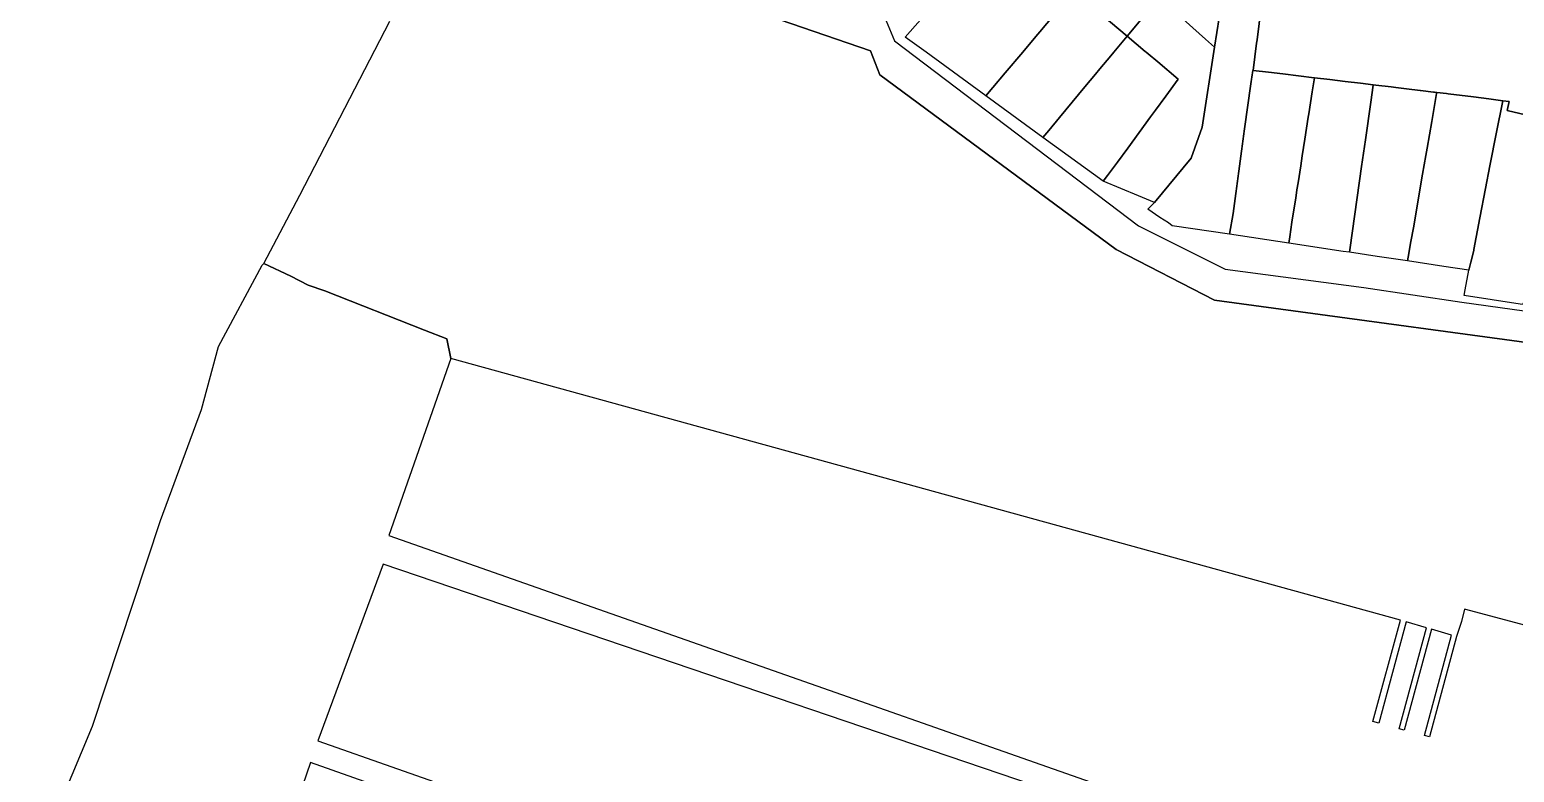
# Model space of a CAD drawing. Header units: metres. Extents: x 3 to 1027712, y 40 to 4430649.
# Drawn here: x 511342.2 to 511568.1, y 4410054.1 to 4410167.1 of the extents above; entities that cross this region are included whole.
import ezdxf

# ---------------------------------------------------------------- set-up
doc = ezdxf.new("R2010")
doc.units = ezdxf.units.M
doc.header["$MEASUREMENT"] = 0
doc.layers.add('A.ES.SDGC.CP.07003.cadastralparcel — CadastralParcel', color=1, linetype='Continuous')

msp = doc.modelspace()

# ---------------------------------------------------------------- linework, layer by layer
at = {"layer": 'A.ES.SDGC.CP.07003.cadastralparcel — CadastralParcel', "color": 7, "linetype": 'Continuous', "flags": 128}
for points in [[(511498.44, 4410186.01), (511501.04, 4410183.68), (511506.03, 4410179.21), (511509.67, 4410175.95), (511510.38, 4410175.31), (511511.74, 4410174.09), (511512.94, 4410173.01), (511514.06, 4410172.01), (511509.2, 4410166.15), (511504.44, 4410170.16), (511501.13, 4410172.95), (511499.87, 4410174.02), (511498.36, 4410175.29), (511494.98, 4410178.14), (511492.98, 4410179.83), (511489.91, 4410182.42), (511495.44, 4410188.7), (511498.44, 4410186.01)], [(511489.91, 4410182.42), (511492.98, 4410179.83), (511494.98, 4410178.14), (511498.36, 4410175.29), (511499.87, 4410174.02), (511501.13, 4410172.95), (511498.06, 4410169.31), (511495.94, 4410166.79), (511495.33, 4410166.06), (511494.34, 4410164.89), (511493.53, 4410163.93), (511493.33, 4410163.69), (511490.66, 4410160.54), (511488.76, 4410158.3), (511487.71, 4410157.06), (511478.61, 4410163.69), (511475.44, 4410166), (511487.71, 4410179.92), (511489.91, 4410182.42)], [(511501.13, 4410172.95), (511504.44, 4410170.16), (511509.2, 4410166.15), (511507.16, 4410163.69), (511506.71, 4410163.15), (511505.05, 4410161.15), (511504.37, 4410160.33), (511502.78, 4410158.42), (511498.89, 4410153.73), (511497.27, 4410151.77), (511496.4, 4410150.73), (511487.71, 4410157.06), (511488.76, 4410158.3), (511490.66, 4410160.54), (511493.33, 4410163.69), (511493.53, 4410163.93), (511494.34, 4410164.89), (511495.33, 4410166.06), (511495.94, 4410166.79), (511498.06, 4410169.31), (511501.13, 4410172.95)], [(511510.94, 4410141.83), (511505.58, 4410144.04), (511506.22, 4410144.91), (511507.72, 4410146.96), (511509.29, 4410149.09), (511512.77, 4410153.83), (511513.52, 4410154.85), (511515.1, 4410157), (511516.99, 4410159.57), (511513.87, 4410162.2), (511512.41, 4410163.44), (511512.11, 4410163.69), (511511.97, 4410163.81), (511509.2, 4410166.15), (511514.06, 4410172.01), (511515.58, 4410170.65), (511516.79, 4410169.57), (511521.13, 4410165.68), (511522.52, 4410164.44), (511520.61, 4410152.26), (511518.97, 4410147.56), (511513.38, 4410140.82), (511510.94, 4410141.83)], [(511509.2, 4410166.15), (511511.97, 4410163.81), (511512.11, 4410163.69), (511512.41, 4410163.44), (511513.87, 4410162.2), (511516.99, 4410159.57), (511515.1, 4410157), (511513.52, 4410154.85), (511512.77, 4410153.83), (511509.29, 4410149.09), (511507.72, 4410146.96), (511506.22, 4410144.91), (511505.58, 4410144.04), (511496.4, 4410150.73), (511497.27, 4410151.77), (511498.89, 4410153.73), (511502.78, 4410158.42), (511504.37, 4410160.33), (511505.05, 4410161.15), (511506.71, 4410163.15), (511507.16, 4410163.69), (511509.2, 4410166.15)], [(511537.68, 4410159.8), (511537.69, 4410159.8), (511537.36, 4410157.65), (511536.84, 4410154.29), (511536.77, 4410153.81), (511536.24, 4410150.43), (511535.85, 4410147.92), (511535.62, 4410146.41), (511535.22, 4410143.83), (511535.05, 4410142.72), (511534.86, 4410141.49), (511534.44, 4410138.79), (511534.29, 4410137.82), (511533.94, 4410135.57), (511533.8, 4410134.63), (511524.78, 4410135.98), (511525.32, 4410139.12), (511527.06, 4410152.01), (511528.04, 4410158.9), (511528.33, 4410160.93), (511528.39, 4410160.92), (511530.7, 4410160.64), (511532.89, 4410160.38), (511535.28, 4410160.09), (511537.68, 4410159.8)], [(511546.66, 4410158.73), (511546.65, 4410158.67), (511546.28, 4410156.08), (511545.46, 4410150.34), (511544.88, 4410146.29), (511543.12, 4410133.94), (511543.02, 4410133.24), (511542.09, 4410133.38), (511533.8, 4410134.63), (511533.94, 4410135.57), (511534.29, 4410137.82), (511534.44, 4410138.79), (511534.86, 4410141.49), (511535.05, 4410142.72), (511535.22, 4410143.83), (511535.62, 4410146.41), (511535.85, 4410147.92), (511536.24, 4410150.43), (511536.77, 4410153.81), (511536.84, 4410154.29), (511537.36, 4410157.65), (511537.69, 4410159.8), (511540.04, 4410159.52), (511542.39, 4410159.24), (511544.72, 4410158.96), (511546.66, 4410158.73)], [(511556.31, 4410157.57), (511556.28, 4410157.38), (511555.55, 4410153.16), (511554.85, 4410149.08), (511554.66, 4410147.98), (511554.17, 4410145.14), (511552.76, 4410136.98), (511552.39, 4410134.87), (511551.98, 4410132.48), (511551.88, 4410131.92), (511547.24, 4410132.61), (511543.02, 4410133.24), (511543.12, 4410133.94), (511544.88, 4410146.29), (511545.46, 4410150.34), (511546.28, 4410156.08), (511546.65, 4410158.67), (511546.66, 4410158.73), (511547.04, 4410158.68), (511549.38, 4410158.4), (511550.09, 4410158.31), (511551.72, 4410158.12), (511553.78, 4410157.87), (511553.83, 4410157.87), (511555.83, 4410157.63), (511555.95, 4410157.61), (511556.31, 4410157.57)], [(511566.37, 4410156.31), (511566.31, 4410156.02), (511565.41, 4410151.52), (511564.38, 4410146.37), (511563.73, 4410142.94), (511562.89, 4410138.48), (511561.97, 4410133.66), (511561.94, 4410133.51), (511561.74, 4410132.69), (511561.5, 4410131.71), (511561.22, 4410130.52), (511557.41, 4410131.09), (511551.88, 4410131.92), (511551.98, 4410132.48), (511552.39, 4410134.87), (511552.76, 4410136.98), (511554.17, 4410145.14), (511554.66, 4410147.98), (511554.85, 4410149.08), (511555.55, 4410153.16), (511556.28, 4410157.38), (511556.31, 4410157.57), (511557.82, 4410157.39), (511558.05, 4410157.36), (511561.9, 4410156.9), (511564.23, 4410156.6), (511566.37, 4410156.31)], [(511573.96, 4410144.71), (511569.54, 4410125.57), (511569.34, 4410125.31), (511569.01, 4410125.36), (511560.5, 4410126.67), (511560.66, 4410127.5), (511561.22, 4410130.52), (511561.94, 4410133.51), (511561.97, 4410133.66), (511562.89, 4410138.48), (511563.73, 4410142.94), (511564.38, 4410146.37), (511565.41, 4410151.52), (511566.31, 4410156.02), (511566.37, 4410156.31), (511567.33, 4410156.19), (511567.05, 4410154.82), (511571.55, 4410153.77), (511573.72, 4410153.26), (511575.91, 4410152.74), (511576.05, 4410152.71), (511574.85, 4410148.51), (511574.76, 4410148.15), (511573.96, 4410144.71)]]:
    msp.add_lwpolyline(points, close=True, dxfattribs=at)
for points in [[(511427.14, 4410178.73), (511470.15, 4410163.92), (511471.59, 4410160.25), (511507.51, 4410133.67), (511522.52, 4410125.96), (511583.82, 4410117.64)], [(511583.82, 4410117.64), (511522.52, 4410125.96), (511507.51, 4410133.67), (511471.59, 4410160.25), (511470.15, 4410163.92), (511427.14, 4410178.73)], [(511529.6, 4410170.54), (511528.98, 4410165.57), (511528.91, 4410165.08), (511528.39, 4410160.92), (511528.33, 4410160.93), (511528.28, 4410160.58), (511528.04, 4410158.9), (511527.06, 4410152.01), (511526.91, 4410150.92), (511525.32, 4410139.12), (511524.78, 4410135.98), (511516.08, 4410137.28), (511515.49, 4410137.71), (511514.19, 4410138.55), (511514.19, 4410138.55), (511512.37, 4410139.78), (511513.38, 4410140.82), (511518.97, 4410147.56), (511520.61, 4410152.26), (511522.52, 4410164.44), (511523.77, 4410172.49)], [(511523.67, 4410171.86), (511522.52, 4410164.44), (511521.13, 4410165.68), (511516.79, 4410169.57)], [(511571.55, 4410153.77), (511567.05, 4410154.82), (511567.33, 4410156.19), (511566.37, 4410156.31), (511564.23, 4410156.6), (511561.9, 4410156.9), (511558.05, 4410157.36), (511557.82, 4410157.39), (511556.31, 4410157.57), (511555.95, 4410157.61), (511555.83, 4410157.63), (511553.83, 4410157.87), (511553.78, 4410157.87), (511551.72, 4410158.12), (511550.09, 4410158.31), (511549.38, 4410158.4), (511547.04, 4410158.68), (511546.66, 4410158.73), (511544.72, 4410158.96), (511542.39, 4410159.24), (511540.04, 4410159.52), (511537.69, 4410159.8), (511537.68, 4410159.8), (511535.28, 4410160.09), (511532.89, 4410160.38), (511530.7, 4410160.64), (511528.39, 4410160.92), (511528.91, 4410165.08), (511528.98, 4410165.57), (511529.6, 4410170.54)], [(511570.62, 4410076.24), (511560.56, 4410078.9), (511560.08, 4410077.04), (511559.31, 4410074.75), (511555.19, 4410059.46), (511554.47, 4410059.66), (511558.55, 4410074.97), (511555.53, 4410075.85), (511551.36, 4410060.47), (511550.6, 4410060.68), (511554.77, 4410076.07), (511551.66, 4410076.98), (511547.49, 4410061.56), (511546.6, 4410061.8), (511550.81, 4410077.22), (511406.29, 4410117.05), (511405.66, 4410120.05), (511402.31, 4410121.37), (511387.11, 4410127.36), (511384.57, 4410128.24), (511381.96, 4410129.59), (511377.83, 4410131.54), (511383.33, 4410141.93), (511397.01, 4410168.41)], [(511472.55, 4410168.46), (511473.82, 4410165.43), (511510.91, 4410137.24), (511524.14, 4410130.65), (511545.2, 4410127.86), (511560.11, 4410125.65), (511584.93, 4410122.2)], [(511342.21, 4410038.28), (511351.79, 4410061.1), (511362.1, 4410092.39), (511368.36, 4410109.32), (511370.94, 4410118.89), (511377.6, 4410131.28), (511377.83, 4410131.54), (511381.96, 4410129.59), (511384.57, 4410128.24), (511387.11, 4410127.36), (511402.31, 4410121.37), (511405.66, 4410120.05), (511406.29, 4410117.05), (511396.85, 4410090.12), (511426.91, 4410079.56), (511524.51, 4410045.27)], [(511523.78, 4410042.33), (511395.98, 4410085.77), (511393.59, 4410079.31), (511386.04, 4410058.89), (511531.51, 4410007.73)], [(511530.41, 4410004.05), (511384.93, 4410055.58), (511375.36, 4410027.61)]]:
    msp.add_lwpolyline(points, dxfattribs=at)

doc.saveas('drawing.dxf')
